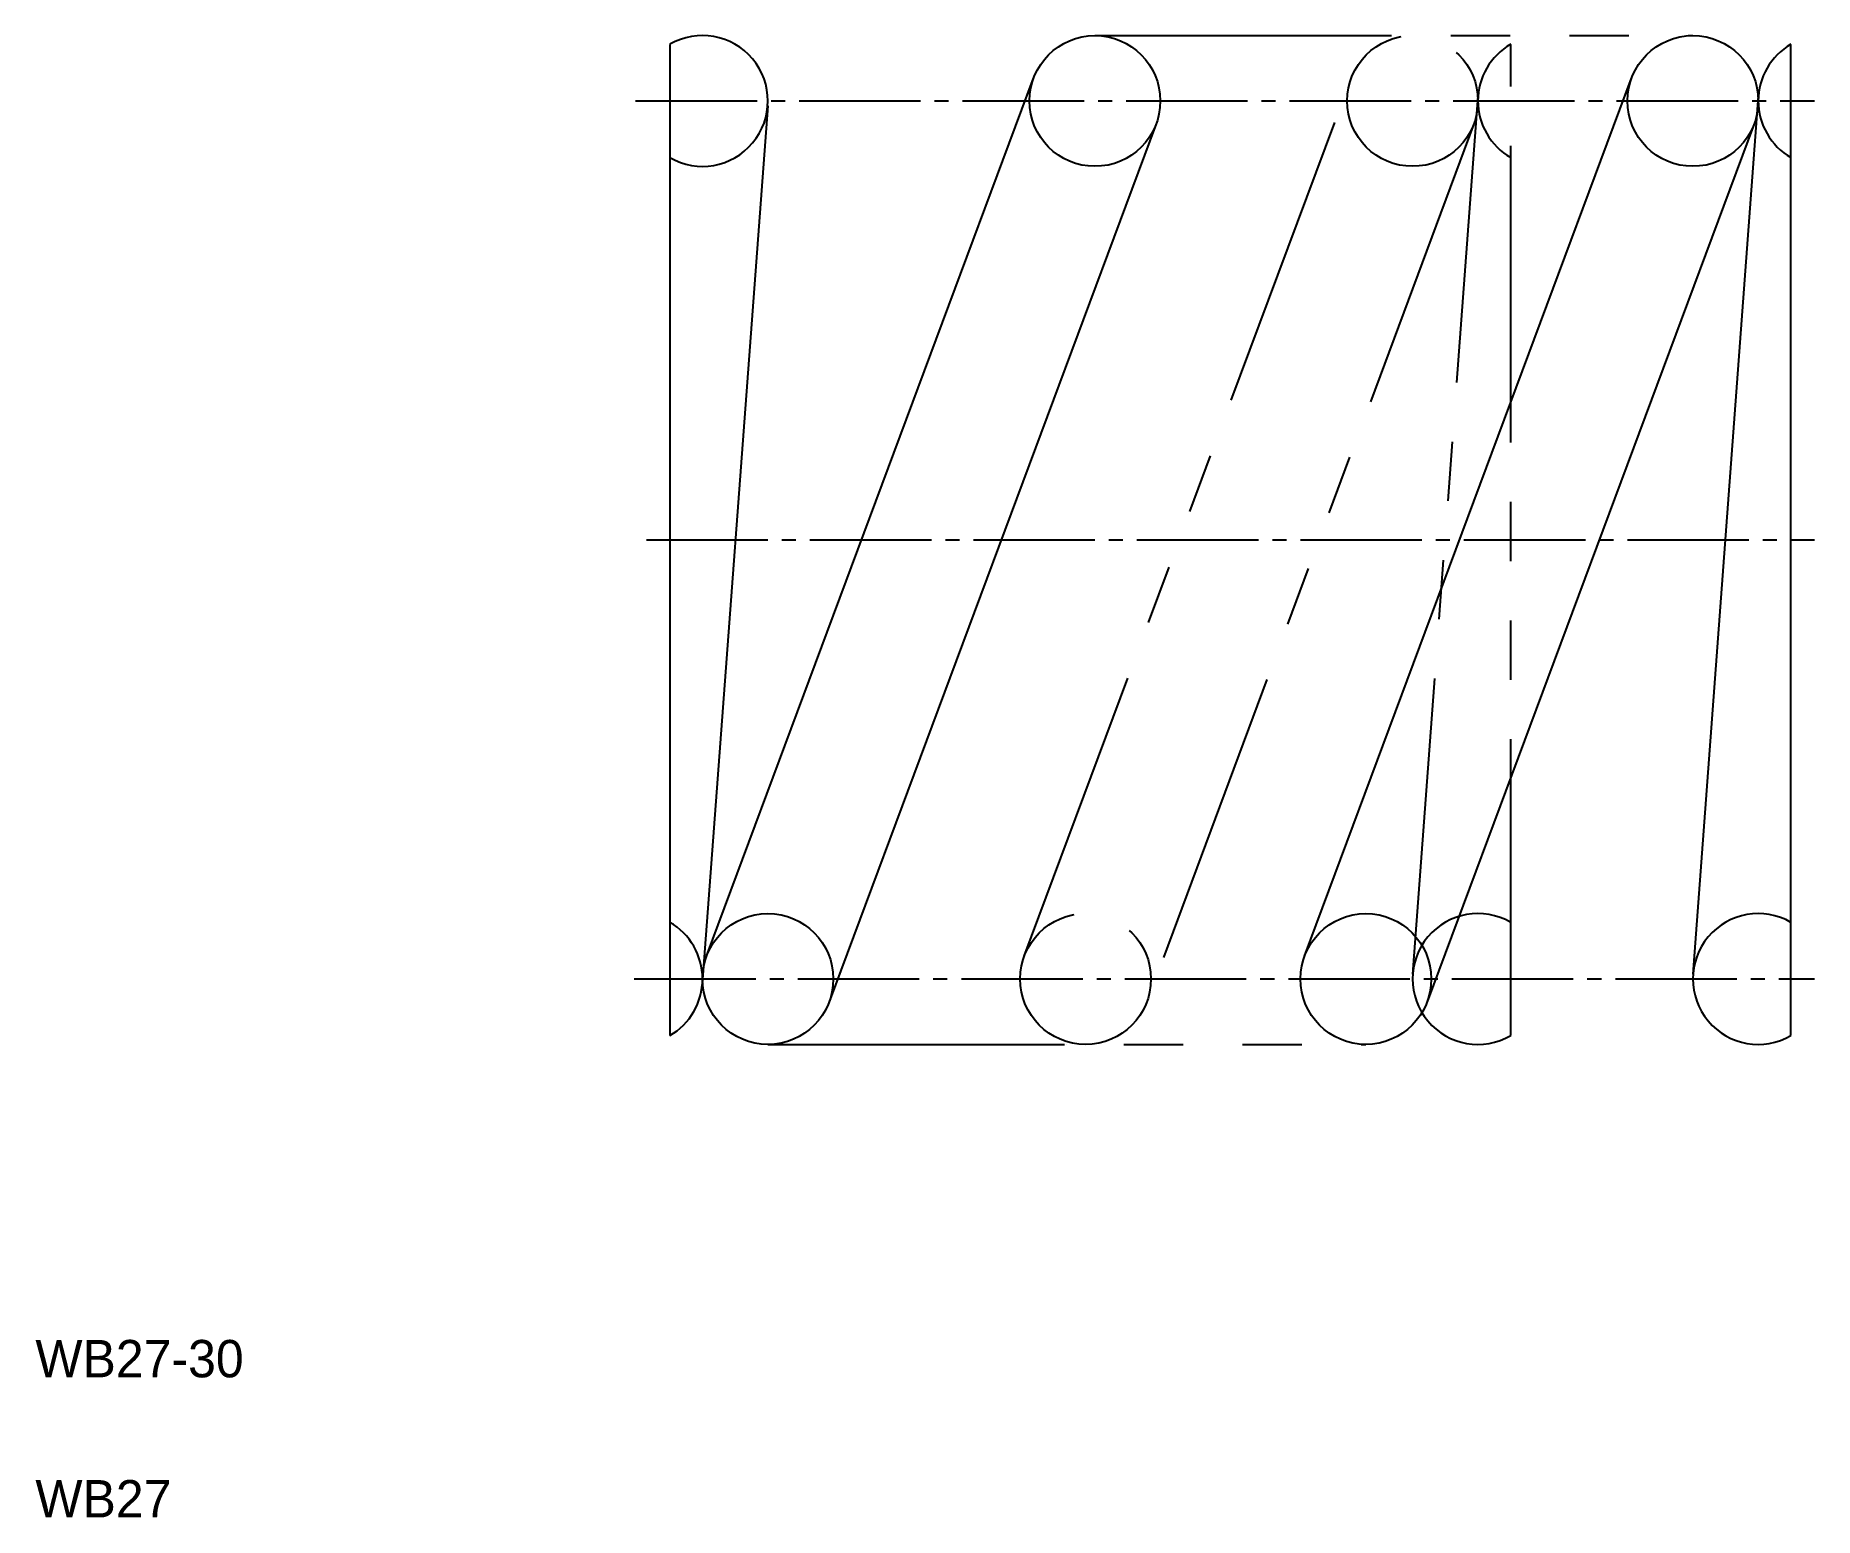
# Model space of a CAD drawing. Extents: x 2.5 to 50.1, y 2.5 to 42.2.
import ezdxf

# ---------------------------------------------------------------- set-up
doc = ezdxf.new("R2010")
doc.units = 0
doc.header["$LTSCALE"] = 0.25
doc.linetypes.add('CENTER', pattern=[17.5, 13, -1.5, 1.5, -1.5])
doc.linetypes.add('PHANTOM', pattern=[63.5, 31.75, -6.35, 6.35, -6.35, 6.35, -6.35])
doc.layers.get('0').update_dxf_attribs({"linetype": 'CONTINUOUS'})
doc.layers.add('CENTER', color=1, linetype='CENTER')

msp = doc.modelspace()

# ---------------------------------------------------------------- linework, layer by layer
for p, q in [((19.476, 41.927), (19.476, 15.396)), ((49.476, 15.396), (49.476, 41.927)), ((20.461, 17.523), (29.211, 41.023)), ((36.461, 17.523), (45.211, 41.023)), ((46.856, 17.042), (48.606, 40.542)), ((22.096, 40.282), (20.346, 16.782)), ((32.491, 39.801), (23.741, 16.301)), ((48.491, 39.801), (39.741, 16.301)), ((26.101, 15.162), (26.101, 15.162)), ((30.101, 15.162), (30.101, 15.162))]:
    msp.add_line(p, q)
at = {"color": 3, "linetype": 'PHANTOM'}
for p, q in [((30.851, 42.162), (46.851, 42.162)), ((41.976, 15.396), (41.976, 41.927)), ((28.961, 17.523), (37.711, 41.023)), ((39.356, 17.042), (41.106, 40.542)), ((40.991, 39.801), (32.241, 16.301)), ((22.101, 15.162), (38.101, 15.162))]:
    msp.add_line(p, q, dxfattribs=at)
for centre in [(30.851, 40.412), (46.851, 40.412), (22.101, 16.912), (38.101, 16.912)]:
    msp.add_circle(centre, 1.75)
for centre in [(39.351, 40.412), (30.601, 16.912)]:
    msp.add_circle(centre, 1.75, dxfattribs=at)
for centre, start, end in [((20.351, 40.412), 240, 120), ((50.351, 40.412), 120, 240), ((48.601, 16.912), 60, 300), ((18.601, 16.912), 300, 60)]:
    msp.add_arc(centre, 1.75, start, end)
for centre, start, end in [((42.851, 40.412), 120, 240), ((41.101, 16.912), 60, 300)]:
    msp.add_arc(centre, 1.75, start, end, dxfattribs=at)
at = {"layer": 'CENTER', "color": 1, "linetype": 'CENTER'}
for p, q in [((18.561, 40.412), (50.103, 40.412)), ((18.85, 28.662), (50.103, 28.662)), ((18.527, 16.912), (50.103, 16.912))]:
    msp.add_line(p, q, dxfattribs=at)

# ---------------------------------------------------------------- texts
for s, p in [('WB27-30', (2.5, 6.25)), ('WB27', (2.5, 2.5))]:
    msp.add_text(s, height=1).set_placement(p)

doc.saveas('drawing.dxf')
